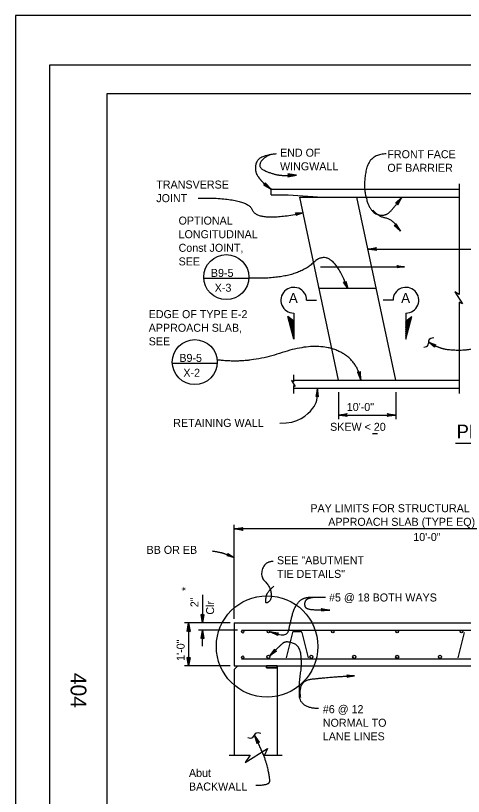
# Model space of a CAD drawing. Extents: x -893 to 867, y -474 to 712.
# Drawn here: x -893 to -502, y 29 to 712 of the extents above; entities that cross this region are included whole.
import ezdxf

# ---------------------------------------------------------------- set-up
doc = ezdxf.new("R2010")
doc.units = 0
for name, color, linetype in [('12 Coord Grid', 7, 'Continuous'), ('14 Ramp Anno', 7, 'Continuous'), ('212 Leaders and Dim Lines', 7, 'Continuous'), ('213 Rebar', 7, 'Continuous'), ('214 Text and Titles', 7, 'Continuous'), ('226 Not Assigned', 7, 'Continuous'), ('240 Concrete', 7, 'Continuous'), ('border_PLOTTING-ELEMENTS', 7, 'Continuous'), ('border_rw_22x34_Cut_Lines', 7, 'Continuous'), ('border_SHEET', 7, 'Continuous'), ('border_WITHIN-BORDER-anno', 7, 'Continuous'), ('pp_PRESENTATION', 7, 'Continuous')]:
    doc.layers.add(name, color=color, linetype=linetype)

# ---------------------------------------------------------------- blocks, each defined once
blk = doc.blocks.new('TERMAG-E')
at = {"layer": '12 Coord Grid'}
for p, q in [((-14.420088, 1.268592), (-15.202128, 2.537184)), ((-15.202128, 2.537184), (0, 0)), ((0, 0), (-15.202128, -2.53992)), ((-14.81088, 1.902888), (0, 0)), ((0, 0), (-14.81088, -1.904712)), ((0, 0), (-14.420088, 1.268592)), ((-14.420088, 1.268592), (-13.638504, 0)), ((-14.420088, -1.270416), (0, 0)), ((-13.638504, 0), (-14.420088, -1.270416)), ((0, 0), (-14.029296, 0.634296)), ((-14.029296, -0.635208), (0, 0)), ((-13.638504, 0), (0, 0)), ((-14.420088, -1.270416), (-15.202128, -2.53992))]:
    blk.add_line(p, q, dxfattribs=at)

msp = doc.modelspace()

# ---------------------------------------------------------------- linework, layer by layer
at = {"layer": '14 Ramp Anno'}
for p, q in [((-728.89, 482.19), (-689.52, 482.19)), ((-756.46, 407.84), (-717.09, 407.84))]:
    msp.add_line(p, q, dxfattribs=at)
for centre in [(-709.23, 483.23), (-736.8, 408.89)]:
    msp.add_circle(centre, 19.69, dxfattribs=at)
at = {"layer": '212 Leaders and Dim Lines'}
for p, q in [((-648.36, 538.86), (-648.78, 539.35)), ((-648.78, 539.35), (-642.13, 539.32)), ((-648.57, 539.11), (-642.13, 539.32)), ((-642.13, 539.32), (-648.43, 537.19)), ((-648.19, 537.78), (-648.43, 537.19)), ((-642.13, 539.32), (-648.36, 538.86)), ((-648.36, 538.86), (-647.94, 538.38)), ((-642.13, 539.32), (-648.31, 537.48)), ((-648.19, 537.78), (-642.13, 539.32)), ((-647.94, 538.38), (-648.19, 537.78)), ((-642.13, 539.32), (-648.15, 538.62)), ((-648.06, 538.08), (-642.13, 539.32)), ((-647.94, 538.38), (-642.13, 539.32)), ((-585.4, 507.75), (-486.99, 507.75)), ((-559.59, 492.9), (-559.93, 493.45)), ((-559.93, 493.45), (-553.33, 492.35)), ((-553.33, 492.35), (-559.93, 491.24)), ((-559.59, 491.79), (-559.93, 491.24)), ((-559.76, 493.17), (-553.33, 492.35)), ((-553.33, 492.35), (-559.76, 491.52)), ((-553.33, 492.35), (-559.59, 492.9)), ((-559.59, 492.9), (-559.25, 492.35)), ((-559.59, 491.79), (-553.33, 492.35)), ((-559.25, 492.35), (-559.59, 491.79)), ((-553.33, 492.35), (-559.42, 492.62)), ((-559.42, 492.07), (-553.33, 492.35)), ((-559.25, 492.35), (-553.33, 492.35)), ((-606.02, 478.66), (-606.66, 478.76)), ((-603.06, 473.12), (-606.66, 478.76)), ((-603.06, 473.12), (-606.34, 478.71)), ((-606.02, 478.66), (-603.06, 473.12)), ((-605.38, 478.57), (-606.02, 478.66)), ((-605.7, 478.62), (-603.06, 473.12)), ((-605.01, 479.1), (-605.38, 478.57)), ((-605.38, 478.57), (-603.06, 473.12)), ((-603.06, 473.12), (-605.2, 478.83)), ((-605.01, 479.1), (-604.64, 479.62)), ((-603.06, 473.12), (-605.01, 479.1)), ((-604.82, 479.36), (-603.06, 473.12)), ((-604.64, 479.62), (-603.06, 473.12)), ((-527.07, 423.26), (-532.19, 426.22)), ((-527.03, 421.96), (-532.19, 426.22)), ((-532.19, 426.22), (-525.93, 423.87)), ((-526.5, 423.56), (-532.19, 426.22)), ((-532.19, 426.22), (-527.05, 422.61)), ((-527.04, 422.29), (-532.19, 426.22)), ((-532.19, 426.22), (-527.06, 422.93)), ((-526.78, 423.41), (-532.19, 426.22)), ((-532.19, 426.22), (-526.21, 423.72)), ((-527.07, 423.26), (-526.5, 423.56)), ((-526.5, 423.56), (-525.93, 423.87)), ((-527.05, 422.61), (-527.07, 423.26)), ((-527.05, 422.61), (-527.03, 421.96)), ((-611.05, 382.5), (-611.05, 359.08)), ((-561.03, 382.5), (-561.03, 359.08)), ((-611.05, 362.59), (-561.03, 362.59)), ((-702.27, 184.17), (-702.27, 266.47)), ((-327.14, 262.95), (-702.27, 262.95)), ((-708.27, 239.66), (-708.8, 239.28)), ((-702.27, 237.81), (-708.8, 239.28)), ((-702.27, 237.81), (-708.53, 239.47)), ((-707.75, 240.04), (-708.27, 239.66)), ((-708.27, 239.66), (-702.27, 237.81)), ((-708.01, 239.85), (-702.27, 237.81)), ((-707.86, 240.68), (-707.97, 241.32)), ((-707.97, 241.32), (-702.27, 237.81)), ((-707.91, 241), (-702.27, 237.81)), ((-702.27, 237.81), (-707.86, 240.68)), ((-707.86, 240.68), (-707.75, 240.04)), ((-702.27, 237.81), (-707.81, 240.36)), ((-707.75, 240.04), (-702.27, 237.81)), ((-730.06, 205.2), (-730.06, 180.66)), ((-705.78, 180.66), (-745.65, 180.66)), ((-742.14, 180.66), (-742.14, 143.15)), ((-705.78, 180.66), (-733.57, 180.66)), ((-699.51, 174.41), (-733.57, 174.41)), ((-730.06, 160.36), (-730.06, 174.41)), ((-670.76, 152.24), (-666.91, 157.68)), ((-670.76, 152.24), (-666.84, 157.37)), ((-666.76, 157.06), (-666.91, 157.68)), ((-666.76, 157.06), (-670.76, 152.24)), ((-666.69, 156.74), (-670.76, 152.24)), ((-666.61, 156.43), (-670.76, 152.24)), ((-670.76, 152.24), (-666.3, 156.36)), ((-670.76, 152.24), (-665.98, 156.28)), ((-665.67, 156.21), (-670.76, 152.24)), ((-665.36, 156.14), (-670.76, 152.24)), ((-666.61, 156.43), (-666.76, 157.06)), ((-665.98, 156.28), (-666.61, 156.43)), ((-665.98, 156.28), (-665.36, 156.14)), ((-705.78, 143.15), (-745.65, 143.15)), ((-603.34, 134.73), (-603.69, 135.27)), ((-603.69, 135.27), (-597.1, 134.3)), ((-597.1, 134.3), (-603.65, 133.08)), ((-603.32, 133.63), (-603.65, 133.08)), ((-603.51, 135), (-597.1, 134.3)), ((-597.1, 134.3), (-603.48, 133.35)), ((-597.1, 134.3), (-603.34, 134.73)), ((-603.34, 134.73), (-602.99, 134.19)), ((-603.32, 133.63), (-597.1, 134.3)), ((-602.99, 134.19), (-603.32, 133.63)), ((-597.1, 134.3), (-603.17, 134.46)), ((-603.15, 133.91), (-597.1, 134.3)), ((-602.99, 134.19), (-597.1, 134.3))]:
    msp.add_line(p, q, dxfattribs=at)
for points, degree in [([(-670.06, 560.24), (-674.56, 563.22), (-679.56, 568.63), (-683.54, 574.31), (-683.54, 583.52), (-677.69, 589.73), (-665.27, 591.31)], 2), ([(-670.61, 590.42), (-677.57, 587.28), (-681.27, 579.04), (-671.68, 574.55), (-663.5, 572.28), (-656.46, 572.18), (-651.66, 572.23), (-647.93, 572.26)], 2), ([(-569.46, 590.98), (-583.81, 590.85), (-589.88, 563.22), (-583.46, 540.01), (-570.17, 536.04), (-561.85, 544.77), (-555.8, 553.15)], 2), ([(-733.85, 552.41), (-690.78, 552.85), (-682.2, 531.25), (-642.13, 539.32)], 2), ([(-581.17, 541.81), (-576.26, 536.2), (-562.99, 533.75), (-556.95, 523.27)], 2), ([(-603.06, 473.12), (-617.13, 511.25), (-648.88, 480.58), (-689.94, 482.37)], 2), ([(-626.84, 492.35), (-596.94, 492.35), (-565.94, 492.35), (-553.33, 492.35)], 2), ([(-536.58, 421.99), (-534.71, 422.27), (-531.62, 423.3), (-532.77, 429.14), (-529.68, 430.18), (-527.81, 430.45)], 3), ([(-489.33, 421.49), (-497.22, 419.12), (-513.37, 419.12), (-521.45, 420.8), (-529.53, 424.25), (-532.19, 426.22)], 2), ([(-591.61, 393.12), (-594.76, 412.15), (-632.09, 426.74), (-690.39, 407.02), (-717.05, 410.82)], 2), ([(-662.45, 355.43), (-646.66, 354.94), (-629.34, 370.66), (-629.81, 376.4), (-629.56, 386.04)], 3), ([(-702.27, 237.81), (-709, 240.55), (-713.8, 242.2), (-721.18, 243.45)], 2), ([(-668.23, 234.47), (-675.36, 234.47), (-679.84, 221.41), (-670.98, 212.74), (-669.25, 201.53), (-674.75, 197.24), (-674.75, 201.22), (-673.53, 207.75), (-667.72, 212.74)], 2), ([(-670.91, 172.87), (-656.12, 167.22), (-653.3, 180.87), (-649.5, 195.17), (-642.01, 203.26), (-628.86, 203.26), (-622.36, 203.26)], 2), ([(-631.44, 203.11), (-637.62, 202.56), (-641.1, 199.09), (-640.26, 193.07), (-630.95, 192.04), (-619.27, 192.04)], 2), ([(-628.57, 105.8), (-645.16, 106.01), (-645.47, 130.44), (-643.05, 143.15), (-644.75, 160.94), (-657, 165.06), (-661.98, 161.2), (-670.76, 152.24)], 2), ([(-644.02, 115.34), (-646.79, 130.19), (-622.93, 132.91), (-604.41, 134.3), (-597.1, 134.3)], 2), ([(-690.5, 80.53), (-688.7, 79.96), (-685.47, 79.51), (-683.92, 85.27), (-680.69, 84.82), (-678.89, 84.25)], 3), ([(-683.49, 38.67), (-671.18, 38.67), (-671.18, 46.16), (-675.83, 65.13), (-684.7, 82.39)], 2)]:
    msp.add_open_spline(points, degree=degree, dxfattribs=at)
at = {"layer": '213 Rebar'}
for p, q in [((-696, 174.41), (-333.4, 174.41)), ((-651.38, 172.36), (-656.94, 150.16)), ((-650.29, 173.22), (-644.23, 173.22)), ((-643.14, 172.36), (-637.59, 150.16)), ((-501.33, 172.36), (-506.89, 150.16)), ((-696, 149.4), (-333.4, 149.4))]:
    msp.add_line(p, q, dxfattribs=at)
for centre, radius in [((-694.91, 172.97), 1.09), ((-672.39, 173.13), 1.09), ((-616.12, 173.13), 1.09), ((-559.85, 173.13), 1.09), ((-503.58, 173.13), 1.09), ((-694.91, 150.7), 1.09), ((-672.39, 151.03), 1.37), ((-634.88, 151.03), 1.37), ((-597.36, 151.03), 1.37), ((-559.85, 151.03), 1.37), ((-522.34, 151.03), 1.37)]:
    msp.add_circle(centre, radius, dxfattribs=at)
for centre, start, end in [((-650.29, 172.09), 90, 165.96376), ((-644.23, 172.09), 14.03624, 90)]:
    msp.add_arc(centre, 1.13, start, end, dxfattribs=at)
at = {"layer": '214 Text and Titles'}
for p, q in [((-581.42, 346.39), (-577.05, 346.39)), ((-508.72, 338.02), (-459.06, 338.02))]:
    msp.add_line(p, q, dxfattribs=at)
msp.add_circle((-673.58, 160.13), 44.36, dxfattribs=at)
at = {"layer": '226 Not Assigned'}
for p, q in [((-674.13, 143.15), (-674.13, 141.58)), ((-674.13, 143.15), (-674.13, 141.58)), ((-664.75, 143.15), (-674.13, 143.15)), ((-674.13, 141.58), (-664.75, 141.58)), ((-674.13, 141.58), (-664.75, 141.58)), ((-664.75, 143.15), (-664.75, 141.58)), ((-664.75, 141.58), (-664.75, 143.15))]:
    msp.add_line(p, q, dxfattribs=at)
at = {"layer": '240 Concrete'}
for p, q in [((-670.06, 560.24), (-505.74, 560.24)), ((-670.06, 555.23), (-670.06, 560.24)), ((-670.06, 555.23), (-655.06, 555.23)), ((-655.06, 555.23), (-625.05, 553.15)), ((-645.07, 553.15), (-505.74, 553.15)), ((-611.05, 393.1), (-645.07, 553.15)), ((-561.03, 393.1), (-595.05, 553.15)), ((-578.04, 473.12), (-628.06, 473.12)), ((-650.57, 393.1), (-505.74, 393.1)), ((-650.57, 386.01), (-505.74, 386.01)), ((-702.27, 180.66), (-702.27, 143.15)), ((-702.27, 180.66), (-327.14, 180.66)), ((-702.27, 143.15), (-468.25, 143.15)), ((-702.27, 140.02), (-699.14, 143.15)), ((-702.27, 140.02), (-702.27, 65.13)), ((-674.13, 141.58), (-674.13, 143.15)), ((-664.75, 141.58), (-674.13, 141.58)), ((-664.75, 141.58), (-664.75, 65.13))]:
    msp.add_line(p, q, dxfattribs=at)
for points in [[(-505.74, 564.74), (-505.74, 468.05), (-509.27, 470.28), (-502.73, 459.93), (-505.74, 461.31), (-505.74, 381.51)], [(-650.57, 397.6), (-650.57, 391.55), (-652.33, 392.67), (-649.06, 387.49), (-650.57, 388.18), (-650.57, 381.51)], [(-706.77, 65.13), (-688.46, 65.13), (-692.65, 58.52), (-673.23, 70.78), (-675.83, 65.13), (-660.25, 65.13)]]:
    msp.add_lwpolyline(points, dxfattribs=at)
at = {"layer": 'border_PLOTTING-ELEMENTS'}
for points in [[(-893.46, -474.04), (866.54, -474.04), (866.54, 711.96), (-893.46, 711.96)], [(-863.46, 668.96), (836.54, 668.96), (836.54, -431.04), (-863.46, -431.04)]]:
    msp.add_lwpolyline(points, close=True, dxfattribs=at)
at = {"layer": 'border_rw_22x34_Cut_Lines'}
msp.add_lwpolyline([(-863.46, 668.96), (836.54, 668.96), (836.54, -431.04), (-863.46, -431.04)], close=True, dxfattribs=at)
at = {"layer": 'border_SHEET'}
for p, q in [((-813.46, 643.96), (811.54, 643.96)), ((-813.46, -406.04), (-813.46, 643.96))]:
    msp.add_line(p, q, dxfattribs=at)
at = {"layer": 'pp_PRESENTATION'}
for p, q in [((-639, 463.03), (-630.44, 463.03)), ((-563.4, 463.03), (-571.96, 463.03)), ((-650.25, 451.78), (-650.25, 428.99)), ((-552.15, 451.78), (-552.15, 428.99)), ((-650.25, 428.99), (-655.32, 448.88)), ((-650.25, 444.77), (-655.32, 448.88)), ((-650.25, 430.62), (-654.8, 448.46)), ((-650.25, 432.26), (-654.27, 448.03)), ((-650.25, 433.9), (-653.75, 447.61)), ((-650.25, 435.53), (-653.22, 447.18)), ((-650.25, 437.17), (-652.7, 446.75)), ((-650.25, 438.81), (-652.17, 446.33)), ((-650.25, 440.44), (-651.64, 445.9)), ((-650.25, 442.08), (-651.12, 445.48)), ((-650.25, 443.71), (-650.59, 445.05)), ((-552.15, 428.99), (-547.08, 448.88)), ((-552.15, 444.77), (-547.08, 448.88)), ((-552.15, 430.63), (-547.6, 448.46)), ((-552.15, 432.26), (-548.13, 448.03)), ((-552.15, 433.9), (-548.65, 447.61)), ((-552.15, 435.53), (-549.18, 447.18)), ((-552.15, 437.17), (-549.71, 446.75)), ((-552.15, 438.81), (-550.23, 446.33)), ((-552.15, 440.44), (-550.76, 445.9)), ((-552.15, 442.08), (-551.28, 445.48)), ((-552.15, 443.71), (-551.81, 445.05))]:
    msp.add_line(p, q, dxfattribs=at)
for centre, start, end in [((-650.25, 463.03), 359.99947, 269.99996), ((-552.15, 463.03), 270.00004, 180.00053)]:
    msp.add_arc(centre, 11.25, start, end, dxfattribs=at)

# ---------------------------------------------------------------- block references
at = {"layer": '212 Leaders and Dim Lines'}
for p, xscale, yscale, rotation in [((-647.93, 572.26), 0.48717290918419737, -0.48807610493973047, 0.3990218714494613), ((-670.06, 560.24), 0.48717290918419714, -0.4880761049397304, -38.03534272927193), ((-555.8, 553.15), 0.48733249653871424, -0.48823598816172803, 52.80003784348646), ((-556.95, 523.27), 0.48733249653871424, -0.48823598816172814, -51.30021525838582), ((-585.4, 507.75), 0.48733249653871397, 0.48823598816172803, 180), ((-591.61, 393.12), 0.4871729091841973, -0.4880761049397305, -77.34737145391074), ((-629.56, 386.04), 0.48717290918419714, -0.48807610493973047, 88.44386488125171), ((-611.05, 362.59), 0.48733249653871397, 0.48823598816172803, 180), ((-702.27, 262.95), 0.48733249653871397, 0.48823598816172803, 180), ((-618.68, 192), 0.48733249653871397, 0.488235988161728, -0.8168355729466736), ((-730.06, 180.66), 0.48733249653871397, 0.488235988161728, -90), ((-742.14, 180.66), 0.48733249653871397, 0.48823598816172803, 90), ((-730.06, 174.41), 0.48733249653871397, 0.48823598816172803, 90), ((-670.91, 172.87), 0.48733249653871374, 0.48823598816172764, 164.0684279275228), ((-742.14, 143.15), 0.48733249653871397, 0.48823598816172803, -90), ((-684.7, 82.39), 0.4873324965387142, -0.48823598816172803, 116.33816070440706)]:
    msp.add_blockref('TERMAG-E', p, dxfattribs=dict(at, xscale=xscale, yscale=yscale, rotation=rotation))
at = {"layer": '212 Leaders and Dim Lines', "xscale": 0.48733249653871397, "yscale": 0.48823598816172803}
msp.add_blockref('TERMAG-E', (-561.03, 362.59), dxfattribs=at)

# ---------------------------------------------------------------- texts
at = {"layer": '14 Ramp Anno'}
for s, p in [('B9-5', (-722.7, 483.38)), ('X-3', (-719.36, 470.41)), ('B9-5', (-750.27, 409.03)), ('X-2', (-746.77, 396.06))]:
    msp.add_text(s, height=7, dxfattribs=at).set_placement(p)
at = {"layer": '212 Leaders and Dim Lines'}
msp.add_text('10\'-0"', height=7, dxfattribs=at).set_placement((-603.88, 366.12))
for s, p in [('2"', (-733.58, 194.47)), ('1\'-0"', (-745.67, 147.53))]:
    msp.add_text(s, height=7, rotation=90, dxfattribs=at).set_placement(p)
at = {"layer": '214 Text and Titles'}
for s, height, p in [('END OF', 7, (-662.23, 588.54)), ('FRONT FACE ', 7, (-568.39, 587.21)), ('WINGWALL', 7, (-662.23, 576.64)), ('OF BARRIER', 7, (-568.39, 575.31)), ('TRANSVERSE', 7, (-770.43, 560.68)), ('JOINT ', 7, (-770.43, 548.78)), ('OPTIONAL', 7, (-750.95, 529.15)), ('LONGITUDINAL ', 7, (-750.95, 517.25)), ('Const JOINT,', 7, (-750.95, 505.35)), ('SEE', 7, (-750.95, 493.45)), ('EDGE OF TYPE E-2', 7, (-777.1, 447.31)), ('APPROACH SLAB,', 7, (-777.1, 435.41)), ('SEE', 7, (-777.1, 423.51)), ('RETAINING WALL', 7, (-755.62, 352.2)), ('SKEW < 20', 7, (-618.46, 348.77)), ('PLAN', 12.005, (-507.81, 342.13)), ('PAY LIMITS FOR STRUCTURAL CONCRETE, ', 7, (-635.71, 277.55)), ('      APPROACH SLAB (TYPE EQ)', 7, (-635.71, 265.65)), ('10\'-0"', 7, (-545.71, 252.36)), ('BB OR EB', 7, (-778.95, 241.14)), ('SEE "ABUTMENT ', 7, (-664.91, 232.03)), ('TIE DETAILS"', 7, (-664.91, 220.13)), ('#5 @ 18 BOTH WAYS', 7, (-619.4, 199.48)), ('#6 @ 12', 7, (-624.81, 101.78)), ('NORMAL TO ', 7, (-624.81, 89.88)), ('LANE LINES', 7, (-624.81, 77.98)), ('Abut', 7, (-741.88, 45.99)), ('BACKWALL', 7, (-741.88, 34.09))]:
    msp.add_text(s, height=height, dxfattribs=at).set_placement(p)
for s, p in [('*', (-741.38, 208.59)), ('Clr', (-719.91, 187.98))]:
    msp.add_text(s, height=7, rotation=90, dxfattribs=at).set_placement(p)
at = {"layer": 'border_WITHIN-BORDER-anno'}
msp.add_text('404', height=13.779, rotation=270, dxfattribs=at).set_placement((-845.36, 137.06))
at = {"layer": 'pp_PRESENTATION'}
for p in [(-654.56, 460.59), (-556.32, 460.59)]:
    msp.add_text('A', height=8.75, dxfattribs=at).set_placement(p)

doc.saveas('drawing.dxf')
